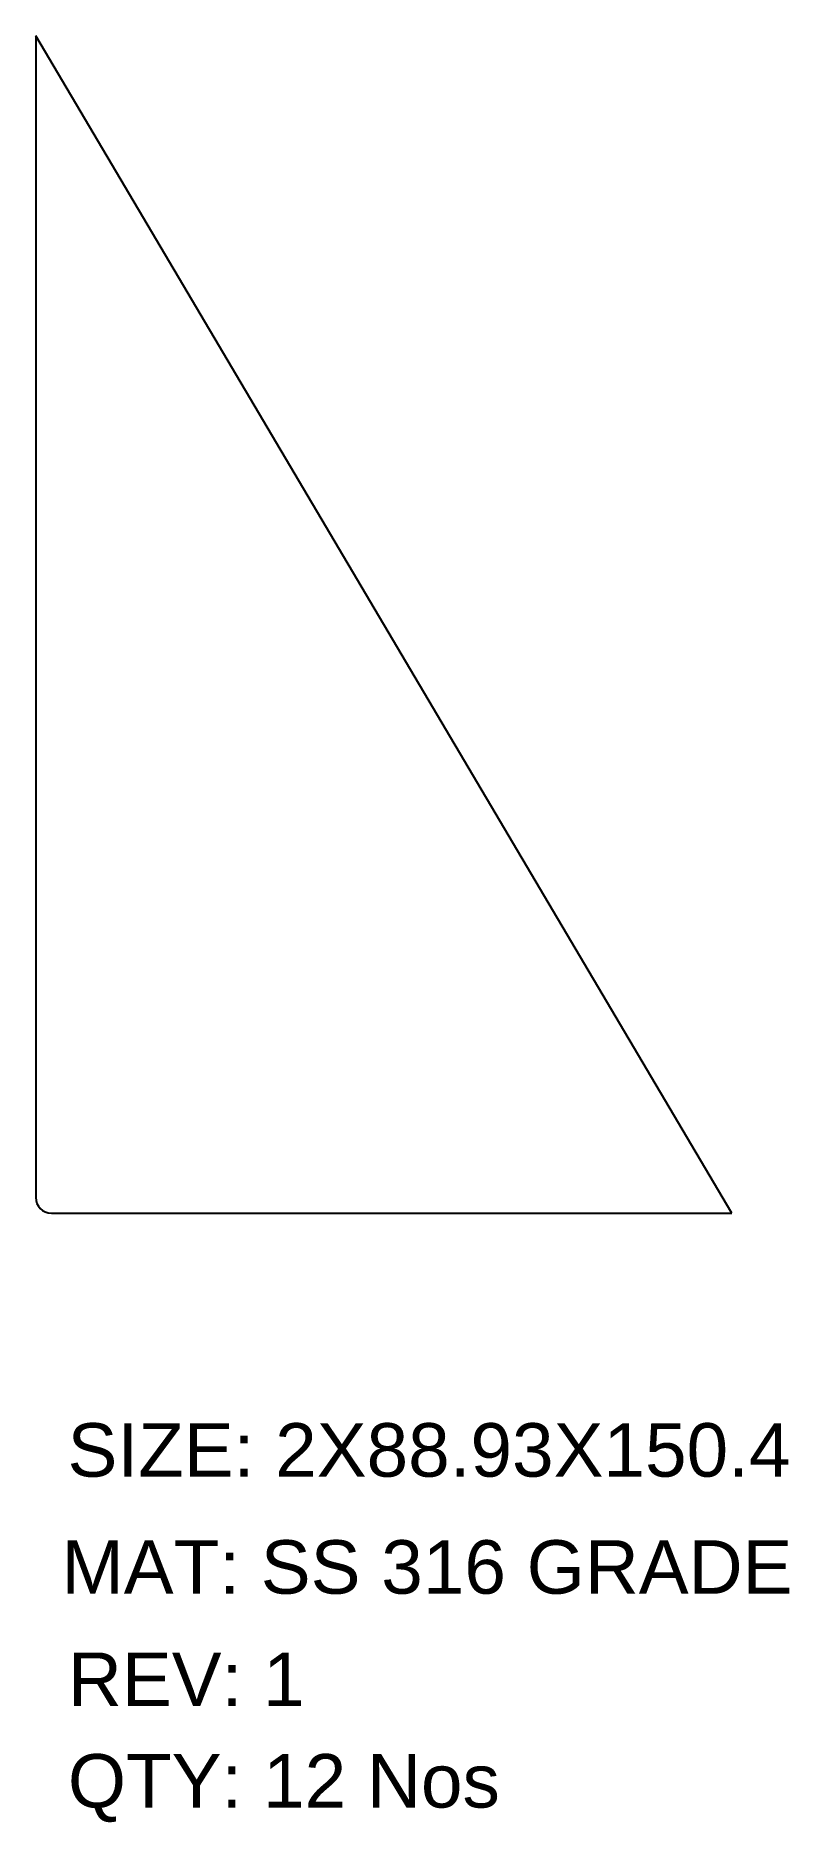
# Model space of a CAD drawing. Header units: millimetres. Extents: x 1443 to 1539, y 39 to 267.
import ezdxf

# ---------------------------------------------------------------- set-up
doc = ezdxf.new("R2010")
doc.units = ezdxf.units.MM
doc.layers.add('LaserCutting', color=3, linetype='Continuous')
doc.styles.get("Standard").update_dxf_attribs({"font": 'ARIAL.TTF'})

msp = doc.modelspace()

# ---------------------------------------------------------------- linework, layer by layer
at = {"layer": 'LaserCutting'}
for p, q in [((1532.08, 116.96), (1443.15, 267.36)), ((1443.15, 267.36), (1443.15, 118.96)), ((1445.15, 116.96), (1532.08, 116.96))]:
    msp.add_line(p, q, dxfattribs=at)
msp.add_arc((1445.15, 118.96), 2, 180, 270, dxfattribs=at)

# ---------------------------------------------------------------- texts
at = {"color": 7}
for s, height, p in [('SIZE: 2X88.93X150.4', 6.8339, (1447.21, 83.29)), ('MAT: SS 316 GRADE', 6.8339, (1446.44, 68.34)), ('REV: 1', 6.834, (1447.26, 53.99)), ('QTY: 12 Nos', 6.8339, (1447.26, 41.02))]:
    msp.add_text(s, height=height, dxfattribs=at).set_placement(p)

doc.saveas('drawing.dxf')
